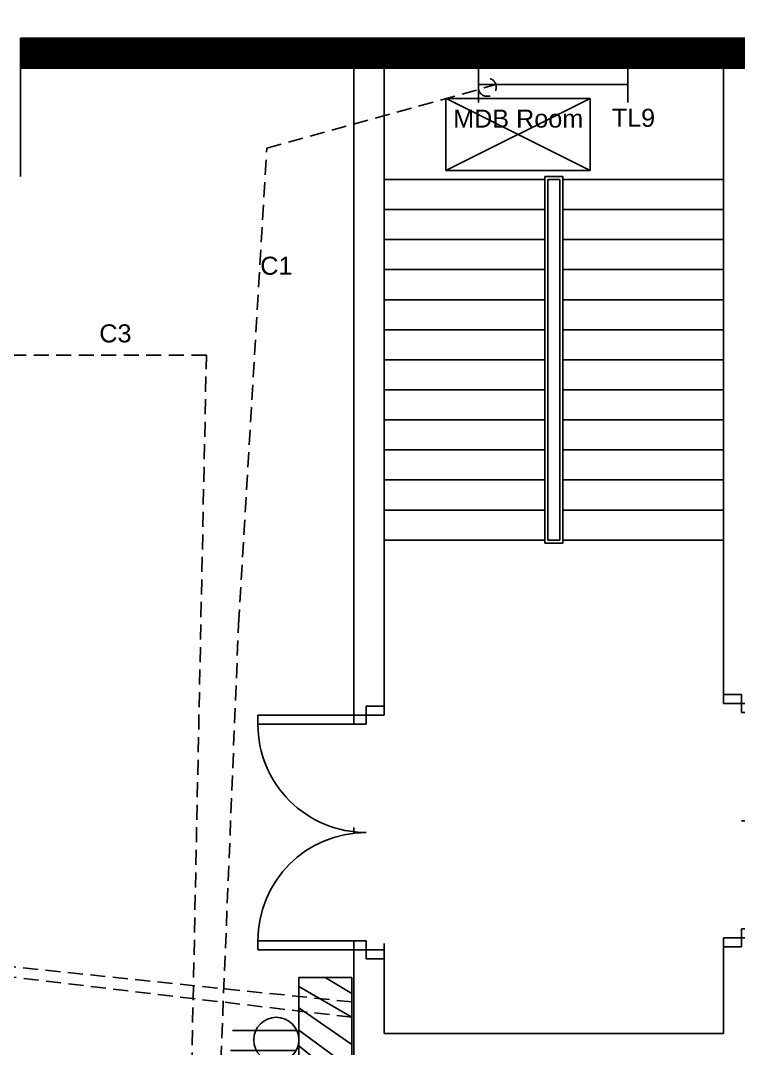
# Model space of a CAD drawing. Header units: inches. Extents: x 79 to 11386, y 236 to 3106.
# Drawn here: x 1672.2 to 1911.2, y 670.9 to 1013 of the extents above; entities that cross this region are included whole.
import ezdxf

# ---------------------------------------------------------------- set-up
doc = ezdxf.new("R2010")
doc.units = ezdxf.units.IN
doc.header["$LTSCALE"] = 20
doc.header["$MEASUREMENT"] = 0
doc.linetypes.add('HIDDEN', pattern=[0.375, 0.25, -0.125])
for name, color, linetype in [('appliances', 180, 'Continuous'), ('Conduit', 100, 'HIDDEN'), ('dimension', 11, 'Continuous'), ('door_window', 30, 'Continuous'), ('emergency_Bo', 220, 'Continuous'), ('emergency_conduit', 210, 'HIDDEN'), ('hatch', 8, 'Continuous'), ('siri', 8, 'Continuous'), ('Text layer', 200, 'HIDDEN')]:
    doc.layers.add(name, color=color, linetype=linetype)
doc.styles.get("Standard").update_dxf_attribs({"font": 'arial.ttf', "height": 6})
doc.dimstyles.get("Standard").update_dxf_attribs({"dimtxt": 6, "dimasz": 6, "dimexe": 0.18, "dimexo": 0.0625, "dimgap": 0.09, "dimtad": 0, "dimtih": 1, "dimtoh": 1, "dimdec": 4, "dimzin": 0, "dimdsep": 46, "dimlunit": 4, "dimtxsty": 'Standard', "dimblk": 'OBLIQUE', "dimcen": 0.09, "dimadec": 0, "dimazin": 0, "dimtfac": 1, "dimtdec": 4, "dimtofl": 0, "dimtmove": 0, "dimatfit": 3, "dimfxl": 1, "dimtolj": 1, "dimtzin": 0, "dimarcsym": 0})

# ---------------------------------------------------------------- blocks, each defined once
blk = doc.blocks.new('door_large')
at = {"layer": 'door_window'}
for p, q in [((3, 6), (3, 42)), ((3, 42), (6, 42)), ((6, 6), (6, 42)), ((78, 6), (78, 42)), ((81, 42), (78, 42)), ((81, 6), (81, 42)), ((0, 0), (0, 6)), ((0, 6), (3, 6)), ((6, 6), (3, 6)), ((3, 6), (3, 0)), ((78, 6), (81, 6)), ((81, 6), (81, 0)), ((84, 6), (81, 6)), ((84, 0), (84, 6)), ((3, 0), (0, 0)), ((81, 0), (84, 0))]:
    blk.add_line(p, q, dxfattribs=at)
for centre, start, end in [((6, 6), 0, 90), ((78, 6), 90, 180)]:
    blk.add_arc(centre, 36, start, end, dxfattribs=at)
blk = doc.blocks.new('_Oblique')
at = {"color": 0, "linetype": 'ByBlock', "lineweight": -2}
blk.add_line((-0.5, -0.5), (0.5, 0.5), dxfattribs=at)
blk = doc.blocks.new('*D108')
at = {"layer": 'Defpoints', "color": 0, "transparency": 16777216}
for p in [(2256.24, 1067.13), (1432.24, 997.1), (2256.24, 997.1)]:
    blk.add_point(p, dxfattribs=at)
at = {"layer": 'dimension', "color": 0, "lineweight": -2, "transparency": 16777216}
for p, q in [((1432.24, 997.16), (1432.24, 1067.31)), ((2256.24, 997.16), (2256.24, 1067.31)), ((1432.24, 1067.13), (1833.83, 1067.13)), ((2256.24, 1067.13), (1854.65, 1067.13))]:
    blk.add_line(p, q, dxfattribs=at)
at = {"layer": 'dimension', "color": 0, "lineweight": -2, "transparency": 16777216, "xscale": 6, "yscale": 6, "zscale": 6, "rotation": 180}
blk.add_blockref('_Oblique', (1432.24, 1067.13), dxfattribs=at)
at = {"layer": 'dimension', "color": 0, "lineweight": -2, "transparency": 16777216, "xscale": 6, "yscale": 6, "zscale": 6}
blk.add_blockref('_Oblique', (2256.24, 1067.13), dxfattribs=at)
at = {"layer": 'dimension', "color": 0, "transparency": 16777216, "insert": (1844.24, 1067.13), "char_height": 6, "attachment_point": 5}
blk.add_mtext('\\A1;68\'-8"', dxfattribs=at)
blk = doc.blocks.new('A$C0cb437cc')
at = {"layer": 'emergency_Bo'}
for p, q in [((4.81, 22.37), (4.81, 48.85)), ((12.75, 22.1), (12.75, 47.99)), ((2.13, 21.31), (34.09, 21.31)), ((2.13, 0), (2.13, 21.31)), ((6.66, 21.31), (2.13, 15.63)), ((12.93, 21.31), (2.13, 6.62)), ((21.95, 21.31), (7.16, 0)), ((30.47, 21.31), (18.11, 0)), ((34.09, 21.31), (34.09, 0)), ((34.09, 10.66), (27.72, 0)), ((34.09, 0), (2.13, 0))]:
    blk.add_line(p, q, dxfattribs=at)
blk.add_circle((9.06, 30.37), 9.06, dxfattribs=at)

msp = doc.modelspace()

# ---------------------------------------------------------------- hatches: boundary and pattern name
at = {"layer": 'hatch'}
h = msp.add_hatch(dxfattribs=at)
h.set_pattern_fill('ANSI31', color=256)
h.paths.add_polyline_path([(1552.24168, 1007.10249), (1422.24168, 1007.10249), (1422.24168, 880.10249), (1422.24168, 755.10249), (1422.24168, 324.10249), (1605.24168, 324.10249), (1605.12798, 330.10141), (1608.12744, 330.15826), (1608.05268, 334.10249), (1432.24168, 334.10249), (1432.24168, 997.10249), (1552.24168, 997.10249)])
h.paths.add_polyline_path([(2266.24168, 1007.10249), (2256.24168, 1007.10249), (2135.24168, 1007.10249), (2131.24168, 1007.10249), (2125.24168, 1007.10249), (1985.24168, 1007.10249), (1672.24168, 1007.10249), (1672.24168, 997.10249), (1703.24168, 997.10249), (1709.24168, 997.10249), (1713.24168, 997.10249), (2125.24168, 997.10249), (2131.24168, 997.10249), (2256.24168, 997.10249), (2256.24168, 880.10249), (2256.24168, 876.10249), (2256.24168, 874.10249), (2256.24168, 527.10249), (2256.24168, 521.10249), (2256.24168, 334.10249), (2266.24168, 334.10249), (2266.24168, 364.10249)])
h.paths.add_polyline_path([(2266.24168, 334.10249), (2256.24168, 334.10249), (1686.06669, 334.10249), (1686.11343, 331.63635), (1689.11289, 331.6932), (1689.22659, 325.69428), (1686.22713, 325.63743), (1686.11343, 331.63635), (1683.11397, 331.5795), (1682.43178, 367.57304, 0.414213562), (1647.12044, 330.89731, 0.414213562), (1610.4447, 366.20865), (1611.1269, 330.21511), (1608.12744, 330.15826), (1608.24221, 324.10249), (1783.24168, 324.10249), (1937.24168, 324.10249), (2084.24168, 324.10249), (2266.24168, 324.10249)])
h.paths.add_polyline_path([(1610.4447, 366.20865), (1611.05322, 334.10249), (1646.9164, 334.10249, 0.388310072)], flags=17)
h.paths.add_polyline_path([(1682.43178, 367.57304, 0.38835357), (1647.20249, 334.10249), (1669.24168, 334.10249), (1675.24168, 334.10249), (1683.06615, 334.10249)], flags=17)
h.paths.add_polyline_path([(1686.11343, 331.63635), (1683.11397, 331.5795), (1683.06615, 334.10249), (1675.24168, 334.10249), (1669.24168, 334.10249), (1647.20249, 334.10249, 0.022276556), (1647.12044, 330.89731, 0.022314373), (1646.9164, 334.10249), (1611.05322, 334.10249), (1611.1269, 330.21511), (1608.12744, 330.15826), (1608.24221, 324.10249), (1783.24168, 324.10249), (1937.24168, 324.10249), (2084.24168, 324.10249), (2266.24168, 324.10249), (2266.24168, 334.10249), (2256.24168, 334.10249), (1686.06669, 334.10249), (1686.11343, 331.63635), (1689.11289, 331.6932), (1689.22659, 325.69428), (1686.22713, 325.63743)], flags=17)

# ---------------------------------------------------------------- linework, layer by layer
for p, q in [((1672.24168, 1007.10249), (2125.24168, 1007.10249)), ((1672.24168, 1007.10249), (1703.24168, 1007.10249)), ((1672.24168, 1007.10249), (1690.24168, 1007.10249)), ((1672.24168, 1007.10249), (1703.24168, 1007.10249)), ((1672.24168, 961.10249), (1672.24168, 1007.10249)), ((1703.24168, 1007.10249), (1783.24168, 1007.10249)), ((1672.24168, 997.10249), (1703.24168, 997.10249)), ((1672.24168, 997.10249), (1703.24168, 997.10249)), ((1703.24168, 997.10249), (1709.24168, 997.10249)), ((1709.24168, 997.10249), (1713.24168, 997.10249)), ((1713.24168, 997.10249), (2125.24168, 997.10249)), ((1783.24168, 997.10249), (1783.24168, 923.10249)), ((1793.24168, 997.10249), (1793.24168, 923.10249)), ((1906.24168, 997.10249), (1906.24168, 923.10249)), ((1906.24168, 997.10249), (1906.24168, 785.71094)), ((1813.82824, 987.08697), (1861.82824, 987.08697)), ((1813.82824, 963.08697), (1813.82824, 987.08697)), ((1861.82824, 987.08697), (1861.82824, 963.08697)), ((1861.82824, 963.08697), (1813.82824, 963.08697)), ((1783.24168, 778.78058), (1783.24168, 923.10249)), ((1793.24168, 783.86803), (1793.24168, 923.10249)), ((1783.24168, 905.00081), (1783.24574, 905.00081)), ((1783.24168, 742.55602), (1783.24168, 744.4902)), ((1783.24168, 550.10249), (1783.24168, 706.78058)), ((1793.24168, 675.88225), (1793.24168, 705.86803)), ((1906.24168, 707.71094), (1906.24168, 675.88225)), ((1793.24168, 675.88225), (1906.24168, 675.88225))]:
    msp.add_line(p, q)
at = {"layer": 'appliances'}
for p, q in [((1824.68717, 985.67167), (1824.68717, 997.67167)), ((1874.37964, 997.67167), (1874.37964, 985.67167)), ((1824.68717, 991.67167), (1874.37964, 991.67167))]:
    msp.add_line(p, q, dxfattribs=at)
at = {"layer": 'Conduit'}
for p, q in [((1754.18409, 970.49696), (1830.49078, 991.67167)), ((1744.82214, 811.94905), (1754.18409, 970.49696)), ((1734.10904, 901.66192), (1438.24168, 901.66192)), ((1727.36788, 574.55032), (1734.10904, 901.66192)), ((1735.88499, 591.85648), (1744.82214, 811.94905)), ((1782.5226, 686.39654), (1437.90529, 721.96684))]:
    msp.add_line(p, q, dxfattribs=at)
msp.add_arc((1827.60881, 990.79495), 3.01237, 194.0979224, 103.0510282, dxfattribs=at)
at = {"layer": 'emergency_conduit'}
msp.add_line((1782.5226, 681.28135), (1437.90529, 721.96684), dxfattribs=at)
at = {"layer": 'hatch'}
for p, q in [((1813.82824, 963.08697), (1861.82824, 987.08697)), ((1861.82824, 963.08697), (1813.96903, 987.08697))]:
    msp.add_line(p, q, dxfattribs=at)
at = {"layer": 'siri'}
for p, q in [((1793.24168, 960.10249), (1846.74168, 960.10249)), ((1846.74168, 961.10249), (1852.74168, 961.10249)), ((1846.74168, 960.10249), (1846.74168, 961.10249)), ((1846.74168, 960.10249), (1846.74168, 840.10249)), ((1847.74168, 960.10249), (1851.74168, 960.10249)), ((1847.74168, 960.10249), (1847.74168, 840.10249)), ((1851.74168, 960.10249), (1851.74168, 840.10249)), ((1852.74168, 960.10249), (1852.74168, 961.10249)), ((1852.74168, 960.10249), (1906.24168, 960.10249)), ((1852.74168, 960.10249), (1852.74168, 840.10249)), ((1793.24168, 950.10249), (1846.74168, 950.10249)), ((1852.74168, 950.10249), (1906.24168, 950.10249)), ((1793.24168, 940.10249), (1846.74168, 940.10249)), ((1852.74168, 940.10249), (1906.24168, 940.10249)), ((1793.24168, 930.10249), (1846.74168, 930.10249)), ((1852.74168, 930.10249), (1906.24168, 930.10249)), ((1793.24168, 920.10249), (1846.74168, 920.10249)), ((1852.74168, 920.10249), (1906.24168, 920.10249)), ((1793.24168, 910.10249), (1846.74168, 910.10249)), ((1852.74168, 910.10249), (1906.24168, 910.10249)), ((1793.24168, 900.10249), (1846.74168, 900.10249)), ((1852.74168, 900.10249), (1906.24168, 900.10249)), ((1793.24168, 890.10249), (1846.74168, 890.10249)), ((1852.74168, 890.10249), (1906.24168, 890.10249)), ((1793.24168, 880.10249), (1846.74168, 880.10249)), ((1852.74168, 880.10249), (1906.24168, 880.10249)), ((1793.24168, 870.10249), (1846.74168, 870.10249)), ((1852.74168, 870.10249), (1906.24168, 870.10249)), ((1793.24168, 860.10249), (1846.74168, 860.10249)), ((1852.74168, 860.10249), (1906.24168, 860.10249)), ((1793.24168, 850.10249), (1846.74168, 850.10249)), ((1793.24168, 850.10249), (1846.74168, 850.10249)), ((1852.74168, 850.10249), (1906.24168, 850.10249)), ((1852.74168, 850.10249), (1906.24168, 850.10249)), ((1793.24168, 840.10249), (1846.74168, 840.10249)), ((1846.74168, 840.10249), (1846.74168, 839.10249)), ((1846.74168, 839.10249), (1852.74168, 839.10249)), ((1847.74168, 840.10249), (1851.74168, 840.10249)), ((1852.74168, 840.10249), (1906.24168, 840.10249)), ((1852.74168, 840.10249), (1852.74168, 839.10249))]:
    msp.add_line(p, q, dxfattribs=at)

# ---------------------------------------------------------------- block references
for p, rotation in [((1906.24168, 788.71094), 270), ((1793.25641, 700.78058), 89.99999999999999)]:
    msp.add_blockref('door_large', p, dxfattribs=dict(rotation=rotation))
at = {"layer": 'emergency_conduit', "color": 0, "linetype": 'ByBlock', "xscale": 0.8274618409557127, "yscale": 0.8274618409557127, "zscale": 0.8274618409557127, "rotation": 90}
msp.add_blockref('A$C0cb437cc', (1782.5226, 666.29582), dxfattribs=at)

# ---------------------------------------------------------------- texts
at = {"layer": 'Conduit', "char_height": 6, "attachment_point": 1}
for s, width, insert in [('C1', 13.8572174, (1752.05292, 934.4049)), ('C3', 44.6635037, (1698.46042, 911.891))]:
    msp.add_mtext_dynamic_manual_height_columns(s, width=width, gutter_width=30, heights=[0], dxfattribs=dict(at, insert=insert))
at = {"layer": 'Text layer', "char_height": 6, "attachment_point": 1}
for s, width, gutter_width, insert in [('MDB Room', 42.742786, 1, (1816.26518, 983.3746)), ('TL9', 17.8566862, 30, (1869.05651, 983.62878))]:
    msp.add_mtext_dynamic_manual_height_columns(s, width=width, gutter_width=gutter_width, heights=[0], dxfattribs=dict(at, insert=insert))

# ---------------------------------------------------------------- dimensions: what is measured, and where the dimension line sits
at = {"layer": 'dimension'}
dim = msp.add_linear_dim(base=(2256.24168, 1067.12573), p1=(1432.24168, 997.10249), p2=(2256.24168, 997.10249), dimstyle='Standard', dxfattribs=at)
dim.commit()
dim.dimension.update_dxf_attribs({"geometry": '*D108', "text_midpoint": (1844.24168, 1067.12573)})

doc.saveas('drawing.dxf')
